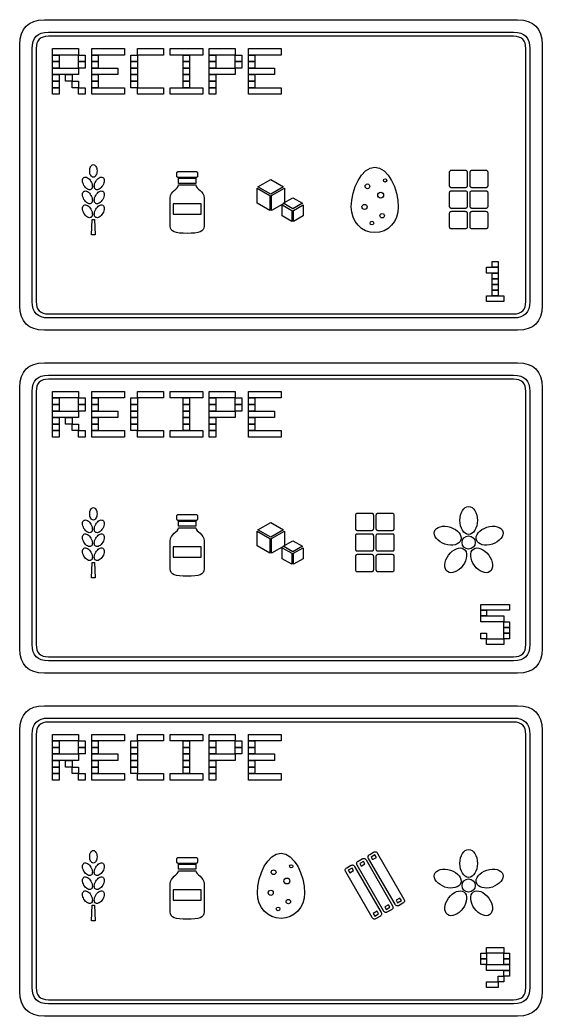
# Model space of a CAD drawing. Extents: x 4 to 272, y 4 to 252.
# Drawn here: x 4 to 68, y 130 to 252 of the extents above; entities that cross this region are included whole.
import ezdxf

# ---------------------------------------------------------------- set-up
doc = ezdxf.new("R2010")
doc.units = 0
doc.layers.add('CUT', color=1, linetype='CONTINUOUS')
doc.layers.add('RASTER', color=7, linetype='CONTINUOUS')

msp = doc.modelspace()

# ---------------------------------------------------------------- linework, layer by layer
at = {"layer": 'CUT'}
for points in [[(4, 249), (4.047, 249.703), (4.188, 250.313), (4.422, 250.828), (4.75, 251.25), (5.172, 251.578), (5.688, 251.813), (6.297, 251.953), (7, 252), (65, 252), (65.703, 251.953), (66.313, 251.813), (66.828, 251.578), (67.25, 251.25), (67.578, 250.828), (67.813, 250.313), (67.953, 249.703), (68, 249), (68, 217), (67.953, 216.297), (67.813, 215.688), (67.578, 215.172), (67.25, 214.75), (66.828, 214.422), (66.313, 214.188), (65.703, 214.047), (65, 214), (7, 214), (6.297, 214.047), (5.688, 214.188), (5.172, 214.422), (4.75, 214.75), (4.422, 215.172), (4.188, 215.688), (4.047, 216.297), (4, 217)], [(4, 207), (4.047, 207.703), (4.188, 208.313), (4.422, 208.828), (4.75, 209.25), (5.172, 209.578), (5.688, 209.813), (6.297, 209.953), (7, 210), (65, 210), (65.703, 209.953), (66.313, 209.813), (66.828, 209.578), (67.25, 209.25), (67.578, 208.828), (67.813, 208.313), (67.953, 207.703), (68, 207), (68, 175), (67.953, 174.297), (67.813, 173.688), (67.578, 173.172), (67.25, 172.75), (66.828, 172.422), (66.313, 172.188), (65.703, 172.047), (65, 172), (7, 172), (6.297, 172.047), (5.688, 172.188), (5.172, 172.422), (4.75, 172.75), (4.422, 173.172), (4.188, 173.688), (4.047, 174.297), (4, 175)], [(4, 165), (4.047, 165.703), (4.188, 166.313), (4.422, 166.828), (4.75, 167.25), (5.172, 167.578), (5.688, 167.813), (6.297, 167.953), (7, 168), (65, 168), (65.703, 167.953), (66.313, 167.813), (66.828, 167.578), (67.25, 167.25), (67.578, 166.828), (67.813, 166.313), (67.953, 165.703), (68, 165), (68, 133), (67.953, 132.297), (67.813, 131.688), (67.578, 131.172), (67.25, 130.75), (66.828, 130.422), (66.313, 130.188), (65.703, 130.047), (65, 130), (7, 130), (6.297, 130.047), (5.688, 130.188), (5.172, 130.422), (4.75, 130.75), (4.422, 131.172), (4.188, 131.688), (4.047, 132.297), (4, 133)]]:
    msp.add_lwpolyline(points, close=True, dxfattribs=at)
at = {"layer": 'RASTER'}
for points in [[(5.5, 248.5), (5.531, 248.969), (5.625, 249.375), (5.781, 249.719), (6, 250), (6.281, 250.219), (6.625, 250.375), (7.031, 250.469), (7.5, 250.5), (64.5, 250.5), (64.969, 250.469), (65.375, 250.375), (65.719, 250.219), (66, 250), (66.219, 249.719), (66.375, 249.375), (66.469, 248.969), (66.5, 248.5), (66.5, 217.5), (66.469, 217.031), (66.375, 216.625), (66.219, 216.281), (66, 216), (65.719, 215.781), (65.375, 215.625), (64.969, 215.531), (64.5, 215.5), (7.5, 215.5), (7.031, 215.531), (6.625, 215.625), (6.281, 215.781), (6, 216), (5.781, 216.281), (5.625, 216.625), (5.531, 217.031), (5.5, 217.5)], [(6, 248.5), (6, 217.5), (6.023, 217.148), (6.094, 216.844), (6.211, 216.586), (6.375, 216.375), (6.586, 216.211), (6.844, 216.094), (7.148, 216.023), (7.5, 216), (64.5, 216), (64.852, 216.023), (65.156, 216.094), (65.414, 216.211), (65.625, 216.375), (65.789, 216.586), (65.906, 216.844), (65.977, 217.148), (66, 217.5), (66, 248.5), (65.977, 248.852), (65.906, 249.156), (65.789, 249.414), (65.625, 249.625), (65.414, 249.789), (65.156, 249.906), (64.852, 249.977), (64.5, 250), (7.5, 250), (7.148, 249.977), (6.844, 249.906), (6.586, 249.789), (6.375, 249.625), (6.211, 249.414), (6.094, 249.156), (6.023, 248.852), (6, 248.5)], [(8, 248.5), (11.2, 248.5), (11.2, 247.7), (8, 247.7)], [(8, 247.7), (8.8, 247.7), (8.8, 246.9), (8, 246.9)], [(11.2, 247.7), (12, 247.7), (12, 246.9), (11.2, 246.9)], [(12.8, 248.5), (16.8, 248.5), (16.8, 247.7), (12.8, 247.7)], [(12.8, 247.7), (13.6, 247.7), (13.6, 246.9), (12.8, 246.9)], [(17.6, 247.7), (18.4, 247.7), (18.4, 246.9), (17.6, 246.9)], [(18.4, 248.5), (21.6, 248.5), (21.6, 247.7), (18.4, 247.7)], [(22.4, 248.5), (26.4, 248.5), (26.4, 247.7), (22.4, 247.7)], [(24, 247.7), (24.8, 247.7), (24.8, 246.9), (24, 246.9)], [(27.2, 248.5), (30.4, 248.5), (30.4, 247.7), (27.2, 247.7)], [(27.2, 247.7), (28, 247.7), (28, 246.9), (27.2, 246.9)], [(30.4, 247.7), (31.2, 247.7), (31.2, 246.9), (30.4, 246.9)], [(32, 248.5), (36, 248.5), (36, 247.7), (32, 247.7)], [(32, 247.7), (32.8, 247.7), (32.8, 246.9), (32, 246.9)], [(8, 246.9), (8.8, 246.9), (8.8, 246.1), (8, 246.1)], [(11.2, 246.9), (12, 246.9), (12, 246.1), (11.2, 246.1)], [(12.8, 246.9), (13.6, 246.9), (13.6, 246.1), (12.8, 246.1)], [(17.6, 246.9), (18.4, 246.9), (18.4, 246.1), (17.6, 246.1)], [(24, 246.9), (24.8, 246.9), (24.8, 246.1), (24, 246.1)], [(27.2, 246.9), (28, 246.9), (28, 246.1), (27.2, 246.1)], [(30.4, 246.9), (31.2, 246.9), (31.2, 246.1), (30.4, 246.1)], [(32, 246.9), (32.8, 246.9), (32.8, 246.1), (32, 246.1)], [(8, 246.1), (11.2, 246.1), (11.2, 245.3), (8, 245.3)], [(8, 245.3), (8.8, 245.3), (8.8, 244.5), (8, 244.5)], [(9.6, 245.3), (10.4, 245.3), (10.4, 244.5), (9.6, 244.5)], [(12.8, 246.1), (16, 246.1), (16, 245.3), (12.8, 245.3)], [(12.8, 245.3), (13.6, 245.3), (13.6, 244.5), (12.8, 244.5)], [(17.6, 246.1), (18.4, 246.1), (18.4, 245.3), (17.6, 245.3)], [(17.6, 245.3), (18.4, 245.3), (18.4, 244.5), (17.6, 244.5)], [(24, 246.1), (24.8, 246.1), (24.8, 245.3), (24, 245.3)], [(24, 245.3), (24.8, 245.3), (24.8, 244.5), (24, 244.5)], [(27.2, 246.1), (30.4, 246.1), (30.4, 245.3), (27.2, 245.3)], [(27.2, 245.3), (28, 245.3), (28, 244.5), (27.2, 244.5)], [(32, 246.1), (35.2, 246.1), (35.2, 245.3), (32, 245.3)], [(32, 245.3), (32.8, 245.3), (32.8, 244.5), (32, 244.5)], [(8, 244.5), (8.8, 244.5), (8.8, 243.7), (8, 243.7)], [(10.4, 244.5), (11.2, 244.5), (11.2, 243.7), (10.4, 243.7)], [(12.8, 244.5), (13.6, 244.5), (13.6, 243.7), (12.8, 243.7)], [(17.6, 244.5), (18.4, 244.5), (18.4, 243.7), (17.6, 243.7)], [(24, 244.5), (24.8, 244.5), (24.8, 243.7), (24, 243.7)], [(27.2, 244.5), (28, 244.5), (28, 243.7), (27.2, 243.7)], [(32, 244.5), (32.8, 244.5), (32.8, 243.7), (32, 243.7)], [(8, 243.7), (8.8, 243.7), (8.8, 242.9), (8, 242.9)], [(11.2, 243.7), (12, 243.7), (12, 242.9), (11.2, 242.9)], [(12.8, 243.7), (16.8, 243.7), (16.8, 242.9), (12.8, 242.9)], [(18.4, 243.7), (21.6, 243.7), (21.6, 242.9), (18.4, 242.9)], [(22.4, 243.7), (26.4, 243.7), (26.4, 242.9), (22.4, 242.9)], [(27.2, 243.7), (28, 243.7), (28, 242.9), (27.2, 242.9)], [(32, 243.7), (36, 243.7), (36, 242.9), (32, 242.9)], [(13.45, 233.51), (13.441, 233.356), (13.415, 233.212), (13.373, 233.082), (13.318, 232.969), (13.252, 232.876), (13.175, 232.805), (13.091, 232.761), (13, 232.745), (12.909, 232.761), (12.825, 232.805), (12.748, 232.876), (12.682, 232.969), (12.627, 233.082), (12.585, 233.212), (12.559, 233.356), (12.55, 233.51), (12.559, 233.664), (12.585, 233.808), (12.627, 233.938), (12.682, 234.051), (12.748, 234.144), (12.825, 234.215), (12.909, 234.259), (13, 234.275), (13.091, 234.259), (13.175, 234.215), (13.252, 234.144), (13.318, 234.051), (13.373, 233.938), (13.415, 233.808), (13.441, 233.664), (13.45, 233.51)], [(23.24, 233.24), (23.243, 233.282), (23.251, 233.319), (23.265, 233.35), (23.285, 233.375), (23.31, 233.395), (23.341, 233.409), (23.378, 233.417), (23.42, 233.42), (25.58, 233.42), (25.622, 233.417), (25.659, 233.409), (25.69, 233.395), (25.715, 233.375), (25.735, 233.35), (25.749, 233.319), (25.757, 233.282), (25.76, 233.24), (25.76, 232.88), (25.757, 232.838), (25.749, 232.801), (25.735, 232.77), (25.715, 232.745), (25.69, 232.725), (25.659, 232.711), (25.622, 232.703), (25.58, 232.7), (23.42, 232.7), (23.378, 232.703), (23.341, 232.711), (23.31, 232.725), (23.285, 232.745), (23.265, 232.77), (23.251, 232.801), (23.243, 232.838), (23.24, 232.88)], [(47.5, 233.96), (48.089, 233.84), (48.633, 233.504), (49.123, 232.992), (49.548, 232.34), (49.896, 231.587), (50.158, 230.771), (50.323, 229.929), (50.38, 229.1), (50.323, 228.448), (50.158, 227.848), (49.896, 227.312), (49.548, 226.85), (49.123, 226.472), (48.633, 226.189), (48.089, 226.012), (47.5, 225.95), (46.911, 226.012), (46.367, 226.189), (45.877, 226.472), (45.453, 226.85), (45.104, 227.312), (44.842, 227.848), (44.677, 228.448), (44.62, 229.1), (44.677, 229.929), (44.842, 230.771), (45.104, 231.587), (45.453, 232.34), (45.877, 232.992), (46.367, 233.504), (46.911, 233.84), (47.5, 233.96)], [(56.66, 233.33), (56.664, 233.393), (56.677, 233.448), (56.698, 233.495), (56.728, 233.533), (56.765, 233.562), (56.812, 233.583), (56.867, 233.596), (56.93, 233.6), (58.55, 233.6), (58.613, 233.596), (58.668, 233.583), (58.715, 233.562), (58.753, 233.533), (58.782, 233.495), (58.803, 233.448), (58.816, 233.393), (58.82, 233.33), (58.82, 231.71), (58.816, 231.647), (58.803, 231.592), (58.782, 231.545), (58.753, 231.508), (58.715, 231.478), (58.668, 231.457), (58.613, 231.444), (58.55, 231.44), (56.93, 231.44), (56.867, 231.444), (56.812, 231.457), (56.765, 231.478), (56.727, 231.508), (56.698, 231.545), (56.677, 231.592), (56.664, 231.647), (56.66, 231.71)], [(59.18, 233.33), (59.184, 233.393), (59.197, 233.448), (59.218, 233.495), (59.247, 233.533), (59.285, 233.562), (59.332, 233.583), (59.387, 233.596), (59.45, 233.6), (61.07, 233.6), (61.133, 233.596), (61.188, 233.583), (61.235, 233.562), (61.273, 233.533), (61.302, 233.495), (61.323, 233.448), (61.336, 233.393), (61.34, 233.33), (61.34, 231.71), (61.336, 231.647), (61.323, 231.592), (61.302, 231.545), (61.273, 231.508), (61.235, 231.478), (61.188, 231.457), (61.133, 231.444), (61.07, 231.44), (59.45, 231.44), (59.387, 231.444), (59.332, 231.457), (59.285, 231.478), (59.247, 231.508), (59.218, 231.545), (59.197, 231.592), (59.184, 231.647), (59.18, 231.71)], [(12.709, 232.228), (12.786, 232.073), (12.841, 231.92), (12.874, 231.771), (12.885, 231.631), (12.874, 231.504), (12.841, 231.394), (12.785, 231.304), (12.708, 231.24), (12.612, 231.205), (12.507, 231.201), (12.395, 231.228), (12.279, 231.281), (12.164, 231.361), (12.051, 231.464), (11.946, 231.588), (11.851, 231.733), (11.774, 231.887), (11.719, 232.04), (11.686, 232.189), (11.675, 232.329), (11.686, 232.456), (11.719, 232.566), (11.775, 232.656), (11.853, 232.72), (11.948, 232.755), (12.053, 232.759), (12.165, 232.732), (12.281, 232.679), (12.396, 232.599), (12.509, 232.496), (12.614, 232.372), (12.709, 232.228)], [(14.149, 231.733), (14.054, 231.588), (13.949, 231.464), (13.836, 231.361), (13.721, 231.281), (13.605, 231.228), (13.493, 231.201), (13.388, 231.205), (13.293, 231.24), (13.215, 231.304), (13.159, 231.394), (13.126, 231.504), (13.115, 231.631), (13.126, 231.771), (13.159, 231.92), (13.214, 232.073), (13.291, 232.228), (13.386, 232.372), (13.491, 232.496), (13.604, 232.599), (13.719, 232.679), (13.835, 232.732), (13.947, 232.759), (14.052, 232.755), (14.148, 232.72), (14.225, 232.656), (14.281, 232.566), (14.314, 232.456), (14.325, 232.329), (14.314, 232.189), (14.281, 232.04), (14.226, 231.887), (14.149, 231.733)], [(23.42, 231.8), (25.58, 231.8), (25.623, 231.612), (25.735, 231.446), (25.893, 231.287), (26.075, 231.125), (26.257, 230.946), (26.415, 230.737), (26.527, 230.486), (26.57, 230.18), (26.57, 226.76), (26.54, 226.515), (26.449, 226.316), (26.295, 226.159), (26.075, 226.04), (25.788, 225.955), (25.431, 225.899), (25.002, 225.869), (24.5, 225.86), (23.998, 225.869), (23.569, 225.899), (23.212, 225.955), (22.925, 226.04), (22.705, 226.159), (22.551, 226.316), (22.46, 226.515), (22.43, 226.76), (22.43, 230.18), (22.473, 230.486), (22.585, 230.737), (22.743, 230.946), (22.925, 231.125), (23.107, 231.287), (23.265, 231.446), (23.377, 231.612), (23.42, 231.8)], [(23.42, 232.61), (25.58, 232.61), (25.58, 231.98), (23.42, 231.98)], [(34.74, 232.466), (36.306, 231.566), (34.74, 230.666), (33.174, 231.566)], [(12.709, 230.517), (12.786, 230.363), (12.841, 230.21), (12.874, 230.061), (12.885, 229.921), (12.874, 229.794), (12.841, 229.684), (12.785, 229.594), (12.708, 229.53), (12.612, 229.495), (12.507, 229.491), (12.395, 229.518), (12.279, 229.571), (12.164, 229.651), (12.051, 229.754), (11.946, 229.878), (11.851, 230.023), (11.774, 230.177), (11.719, 230.33), (11.686, 230.479), (11.675, 230.619), (11.686, 230.746), (11.719, 230.856), (11.775, 230.946), (11.853, 231.01), (11.948, 231.045), (12.053, 231.049), (12.165, 231.022), (12.281, 230.969), (12.396, 230.889), (12.509, 230.786), (12.614, 230.662), (12.709, 230.517)], [(14.149, 230.023), (14.054, 229.878), (13.949, 229.754), (13.836, 229.651), (13.721, 229.571), (13.605, 229.518), (13.493, 229.491), (13.388, 229.495), (13.293, 229.53), (13.215, 229.594), (13.159, 229.684), (13.126, 229.794), (13.115, 229.921), (13.126, 230.061), (13.159, 230.21), (13.214, 230.363), (13.291, 230.517), (13.386, 230.662), (13.491, 230.786), (13.604, 230.889), (13.719, 230.969), (13.835, 231.022), (13.947, 231.049), (14.052, 231.045), (14.148, 231.01), (14.225, 230.946), (14.281, 230.856), (14.314, 230.746), (14.325, 230.619), (14.314, 230.479), (14.281, 230.33), (14.226, 230.177), (14.149, 230.023)], [(33.064, 231.377), (34.63, 230.477), (34.63, 228.677), (33.064, 229.577)], [(34.85, 230.477), (36.416, 231.377), (36.416, 229.577), (34.85, 228.677)], [(56.66, 230.81), (56.664, 230.873), (56.677, 230.928), (56.698, 230.975), (56.728, 231.013), (56.765, 231.042), (56.812, 231.063), (56.867, 231.076), (56.93, 231.08), (58.55, 231.08), (58.613, 231.076), (58.668, 231.063), (58.715, 231.042), (58.753, 231.013), (58.782, 230.975), (58.803, 230.928), (58.816, 230.873), (58.82, 230.81), (58.82, 229.19), (58.816, 229.127), (58.803, 229.072), (58.782, 229.025), (58.753, 228.988), (58.715, 228.958), (58.668, 228.937), (58.613, 228.924), (58.55, 228.92), (56.93, 228.92), (56.867, 228.924), (56.812, 228.937), (56.765, 228.958), (56.727, 228.988), (56.698, 229.025), (56.677, 229.072), (56.664, 229.127), (56.66, 229.19)], [(59.18, 230.81), (59.184, 230.873), (59.197, 230.928), (59.218, 230.975), (59.247, 231.013), (59.285, 231.042), (59.332, 231.063), (59.387, 231.076), (59.45, 231.08), (61.07, 231.08), (61.133, 231.076), (61.188, 231.063), (61.235, 231.042), (61.273, 231.013), (61.302, 230.975), (61.323, 230.928), (61.336, 230.873), (61.34, 230.81), (61.34, 229.19), (61.336, 229.127), (61.323, 229.072), (61.302, 229.025), (61.273, 228.988), (61.235, 228.958), (61.188, 228.937), (61.133, 228.924), (61.07, 228.92), (59.45, 228.92), (59.387, 228.924), (59.332, 228.937), (59.285, 228.958), (59.247, 228.988), (59.218, 229.025), (59.197, 229.072), (59.184, 229.127), (59.18, 229.19)], [(22.79, 229.46), (22.79, 228.2), (26.21, 228.2), (26.21, 229.46), (22.79, 229.46)], [(37.44, 230.216), (38.615, 229.541), (37.44, 228.866), (36.266, 229.541)], [(12.709, 228.808), (12.786, 228.653), (12.841, 228.5), (12.874, 228.351), (12.885, 228.211), (12.874, 228.084), (12.841, 227.974), (12.785, 227.884), (12.708, 227.82), (12.612, 227.785), (12.507, 227.781), (12.395, 227.808), (12.279, 227.861), (12.164, 227.941), (12.051, 228.044), (11.946, 228.168), (11.851, 228.313), (11.774, 228.467), (11.719, 228.62), (11.686, 228.769), (11.675, 228.909), (11.686, 229.036), (11.719, 229.146), (11.775, 229.236), (11.853, 229.3), (11.948, 229.335), (12.053, 229.339), (12.165, 229.312), (12.281, 229.259), (12.396, 229.179), (12.509, 229.076), (12.614, 228.952), (12.709, 228.808)], [(14.149, 228.313), (14.054, 228.168), (13.949, 228.044), (13.836, 227.941), (13.721, 227.861), (13.605, 227.808), (13.493, 227.781), (13.388, 227.785), (13.293, 227.82), (13.215, 227.884), (13.159, 227.974), (13.126, 228.084), (13.115, 228.211), (13.126, 228.351), (13.159, 228.5), (13.214, 228.653), (13.291, 228.808), (13.386, 228.952), (13.491, 229.076), (13.604, 229.179), (13.719, 229.259), (13.835, 229.312), (13.947, 229.339), (14.052, 229.335), (14.148, 229.3), (14.225, 229.236), (14.281, 229.146), (14.314, 229.036), (14.325, 228.909), (14.314, 228.769), (14.281, 228.62), (14.226, 228.467), (14.149, 228.313)], [(36.156, 229.352), (37.33, 228.677), (37.33, 227.327), (36.156, 228.002)], [(37.55, 228.677), (38.724, 229.352), (38.724, 228.002), (37.55, 227.327)], [(56.66, 228.29), (56.664, 228.353), (56.677, 228.408), (56.698, 228.455), (56.728, 228.493), (56.765, 228.522), (56.812, 228.543), (56.867, 228.556), (56.93, 228.56), (58.55, 228.56), (58.613, 228.556), (58.668, 228.543), (58.715, 228.522), (58.753, 228.493), (58.782, 228.455), (58.803, 228.408), (58.816, 228.353), (58.82, 228.29), (58.82, 226.67), (58.816, 226.607), (58.803, 226.552), (58.782, 226.505), (58.753, 226.468), (58.715, 226.438), (58.668, 226.417), (58.613, 226.404), (58.55, 226.4), (56.93, 226.4), (56.867, 226.404), (56.812, 226.417), (56.765, 226.438), (56.727, 226.468), (56.698, 226.505), (56.677, 226.552), (56.664, 226.607), (56.66, 226.67)], [(59.18, 228.29), (59.184, 228.353), (59.197, 228.408), (59.218, 228.455), (59.247, 228.493), (59.285, 228.522), (59.332, 228.543), (59.387, 228.556), (59.45, 228.56), (61.07, 228.56), (61.133, 228.556), (61.188, 228.543), (61.235, 228.522), (61.273, 228.493), (61.302, 228.455), (61.323, 228.408), (61.336, 228.353), (61.34, 228.29), (61.34, 226.67), (61.336, 226.607), (61.323, 226.552), (61.302, 226.505), (61.273, 226.468), (61.235, 226.438), (61.188, 226.417), (61.133, 226.404), (61.07, 226.4), (59.45, 226.4), (59.387, 226.404), (59.332, 226.417), (59.285, 226.438), (59.247, 226.468), (59.218, 226.505), (59.197, 226.552), (59.184, 226.607), (59.18, 226.67)], [(12.865, 227.57), (13.135, 227.57), (13.225, 225.68), (12.775, 225.68)], [(61.9, 222.4), (62.6, 222.4), (62.6, 221.7), (61.9, 221.7)], [(61.2, 221.7), (62.6, 221.7), (62.6, 221), (61.2, 221)], [(61.9, 221), (62.6, 221), (62.6, 220.3), (61.9, 220.3)], [(61.9, 220.3), (62.6, 220.3), (62.6, 219.6), (61.9, 219.6)], [(61.9, 219.6), (62.6, 219.6), (62.6, 218.9), (61.9, 218.9)], [(61.9, 218.9), (62.6, 218.9), (62.6, 218.2), (61.9, 218.2)], [(61.2, 218.2), (63.3, 218.2), (63.3, 217.5), (61.2, 217.5)], [(5.5, 206.5), (5.531, 206.969), (5.625, 207.375), (5.781, 207.719), (6, 208), (6.281, 208.219), (6.625, 208.375), (7.031, 208.469), (7.5, 208.5), (64.5, 208.5), (64.969, 208.469), (65.375, 208.375), (65.719, 208.219), (66, 208), (66.219, 207.719), (66.375, 207.375), (66.469, 206.969), (66.5, 206.5), (66.5, 175.5), (66.469, 175.031), (66.375, 174.625), (66.219, 174.281), (66, 174), (65.719, 173.781), (65.375, 173.625), (64.969, 173.531), (64.5, 173.5), (7.5, 173.5), (7.031, 173.531), (6.625, 173.625), (6.281, 173.781), (6, 174), (5.781, 174.281), (5.625, 174.625), (5.531, 175.031), (5.5, 175.5)], [(6, 206.5), (6, 175.5), (6.023, 175.148), (6.094, 174.844), (6.211, 174.586), (6.375, 174.375), (6.586, 174.211), (6.844, 174.094), (7.148, 174.023), (7.5, 174), (64.5, 174), (64.852, 174.023), (65.156, 174.094), (65.414, 174.211), (65.625, 174.375), (65.789, 174.586), (65.906, 174.844), (65.977, 175.148), (66, 175.5), (66, 206.5), (65.977, 206.852), (65.906, 207.156), (65.789, 207.414), (65.625, 207.625), (65.414, 207.789), (65.156, 207.906), (64.852, 207.977), (64.5, 208), (7.5, 208), (7.148, 207.977), (6.844, 207.906), (6.586, 207.789), (6.375, 207.625), (6.211, 207.414), (6.094, 207.156), (6.023, 206.852), (6, 206.5)], [(8, 206.5), (11.2, 206.5), (11.2, 205.7), (8, 205.7)], [(12.8, 206.5), (16.8, 206.5), (16.8, 205.7), (12.8, 205.7)], [(18.4, 206.5), (21.6, 206.5), (21.6, 205.7), (18.4, 205.7)], [(22.4, 206.5), (26.4, 206.5), (26.4, 205.7), (22.4, 205.7)], [(27.2, 206.5), (30.4, 206.5), (30.4, 205.7), (27.2, 205.7)], [(32, 206.5), (36, 206.5), (36, 205.7), (32, 205.7)], [(8, 205.7), (8.8, 205.7), (8.8, 204.9), (8, 204.9)], [(11.2, 205.7), (12, 205.7), (12, 204.9), (11.2, 204.9)], [(12.8, 205.7), (13.6, 205.7), (13.6, 204.9), (12.8, 204.9)], [(17.6, 205.7), (18.4, 205.7), (18.4, 204.9), (17.6, 204.9)], [(24, 205.7), (24.8, 205.7), (24.8, 204.9), (24, 204.9)], [(27.2, 205.7), (28, 205.7), (28, 204.9), (27.2, 204.9)], [(30.4, 205.7), (31.2, 205.7), (31.2, 204.9), (30.4, 204.9)], [(32, 205.7), (32.8, 205.7), (32.8, 204.9), (32, 204.9)], [(8, 204.9), (8.8, 204.9), (8.8, 204.1), (8, 204.1)], [(8, 204.1), (11.2, 204.1), (11.2, 203.3), (8, 203.3)], [(11.2, 204.9), (12, 204.9), (12, 204.1), (11.2, 204.1)], [(12.8, 204.9), (13.6, 204.9), (13.6, 204.1), (12.8, 204.1)], [(12.8, 204.1), (16, 204.1), (16, 203.3), (12.8, 203.3)], [(17.6, 204.9), (18.4, 204.9), (18.4, 204.1), (17.6, 204.1)], [(17.6, 204.1), (18.4, 204.1), (18.4, 203.3), (17.6, 203.3)], [(24, 204.9), (24.8, 204.9), (24.8, 204.1), (24, 204.1)], [(24, 204.1), (24.8, 204.1), (24.8, 203.3), (24, 203.3)], [(27.2, 204.9), (28, 204.9), (28, 204.1), (27.2, 204.1)], [(27.2, 204.1), (30.4, 204.1), (30.4, 203.3), (27.2, 203.3)], [(30.4, 204.9), (31.2, 204.9), (31.2, 204.1), (30.4, 204.1)], [(32, 204.9), (32.8, 204.9), (32.8, 204.1), (32, 204.1)], [(32, 204.1), (35.2, 204.1), (35.2, 203.3), (32, 203.3)], [(8, 203.3), (8.8, 203.3), (8.8, 202.5), (8, 202.5)], [(9.6, 203.3), (10.4, 203.3), (10.4, 202.5), (9.6, 202.5)], [(12.8, 203.3), (13.6, 203.3), (13.6, 202.5), (12.8, 202.5)], [(17.6, 203.3), (18.4, 203.3), (18.4, 202.5), (17.6, 202.5)], [(24, 203.3), (24.8, 203.3), (24.8, 202.5), (24, 202.5)], [(27.2, 203.3), (28, 203.3), (28, 202.5), (27.2, 202.5)], [(32, 203.3), (32.8, 203.3), (32.8, 202.5), (32, 202.5)], [(8, 202.5), (8.8, 202.5), (8.8, 201.7), (8, 201.7)], [(8, 201.7), (8.8, 201.7), (8.8, 200.9), (8, 200.9)], [(10.4, 202.5), (11.2, 202.5), (11.2, 201.7), (10.4, 201.7)], [(11.2, 201.7), (12, 201.7), (12, 200.9), (11.2, 200.9)], [(12.8, 202.5), (13.6, 202.5), (13.6, 201.7), (12.8, 201.7)], [(12.8, 201.7), (16.8, 201.7), (16.8, 200.9), (12.8, 200.9)], [(17.6, 202.5), (18.4, 202.5), (18.4, 201.7), (17.6, 201.7)], [(18.4, 201.7), (21.6, 201.7), (21.6, 200.9), (18.4, 200.9)], [(22.4, 201.7), (26.4, 201.7), (26.4, 200.9), (22.4, 200.9)], [(24, 202.5), (24.8, 202.5), (24.8, 201.7), (24, 201.7)], [(27.2, 202.5), (28, 202.5), (28, 201.7), (27.2, 201.7)], [(27.2, 201.7), (28, 201.7), (28, 200.9), (27.2, 200.9)], [(32, 202.5), (32.8, 202.5), (32.8, 201.7), (32, 201.7)], [(32, 201.7), (36, 201.7), (36, 200.9), (32, 200.9)], [(13.45, 191.51), (13.441, 191.356), (13.415, 191.212), (13.373, 191.082), (13.318, 190.969), (13.252, 190.876), (13.175, 190.805), (13.091, 190.761), (13, 190.745), (12.909, 190.761), (12.825, 190.805), (12.748, 190.876), (12.682, 190.969), (12.627, 191.082), (12.585, 191.212), (12.559, 191.356), (12.55, 191.51), (12.559, 191.664), (12.585, 191.808), (12.627, 191.938), (12.682, 192.051), (12.748, 192.144), (12.825, 192.215), (12.909, 192.259), (13, 192.275), (13.091, 192.259), (13.175, 192.215), (13.252, 192.144), (13.318, 192.051), (13.373, 191.938), (13.415, 191.808), (13.441, 191.664), (13.45, 191.51)], [(45.16, 191.33), (45.164, 191.393), (45.177, 191.448), (45.198, 191.495), (45.228, 191.533), (45.265, 191.562), (45.312, 191.583), (45.367, 191.596), (45.43, 191.6), (47.05, 191.6), (47.113, 191.596), (47.168, 191.583), (47.215, 191.562), (47.253, 191.533), (47.282, 191.495), (47.303, 191.448), (47.316, 191.393), (47.32, 191.33), (47.32, 189.71), (47.316, 189.647), (47.303, 189.592), (47.282, 189.545), (47.253, 189.508), (47.215, 189.478), (47.168, 189.457), (47.113, 189.444), (47.05, 189.44), (45.43, 189.44), (45.367, 189.444), (45.312, 189.457), (45.265, 189.478), (45.227, 189.508), (45.198, 189.545), (45.177, 189.592), (45.164, 189.647), (45.16, 189.71)], [(47.68, 191.33), (47.684, 191.393), (47.697, 191.448), (47.718, 191.495), (47.747, 191.533), (47.785, 191.562), (47.832, 191.583), (47.887, 191.596), (47.95, 191.6), (49.57, 191.6), (49.633, 191.596), (49.688, 191.583), (49.735, 191.562), (49.773, 191.533), (49.802, 191.495), (49.823, 191.448), (49.836, 191.393), (49.84, 191.33), (49.84, 189.71), (49.836, 189.647), (49.823, 189.592), (49.802, 189.545), (49.773, 189.508), (49.735, 189.478), (49.688, 189.457), (49.633, 189.444), (49.57, 189.44), (47.95, 189.44), (47.887, 189.444), (47.832, 189.457), (47.785, 189.478), (47.747, 189.508), (47.718, 189.545), (47.697, 189.592), (47.684, 189.647), (47.68, 189.71)], [(60.08, 190.7), (60.058, 190.355), (59.995, 190.034), (59.896, 189.744), (59.764, 189.491), (59.604, 189.282), (59.42, 189.124), (59.218, 189.025), (59, 188.99), (58.782, 189.025), (58.58, 189.124), (58.396, 189.282), (58.236, 189.491), (58.104, 189.744), (58.005, 190.034), (57.942, 190.355), (57.92, 190.7), (57.942, 191.045), (58.005, 191.366), (58.104, 191.656), (58.236, 191.909), (58.396, 192.118), (58.58, 192.276), (58.782, 192.375), (59, 192.41), (59.218, 192.375), (59.42, 192.276), (59.604, 192.118), (59.764, 191.909), (59.896, 191.656), (59.995, 191.366), (60.058, 191.045), (60.08, 190.7)], [(12.709, 190.228), (12.786, 190.073), (12.841, 189.92), (12.874, 189.771), (12.885, 189.631), (12.874, 189.504), (12.841, 189.394), (12.785, 189.304), (12.708, 189.24), (12.612, 189.205), (12.507, 189.201), (12.395, 189.228), (12.279, 189.281), (12.164, 189.361), (12.051, 189.464), (11.946, 189.588), (11.851, 189.733), (11.774, 189.887), (11.719, 190.04), (11.686, 190.189), (11.675, 190.329), (11.686, 190.456), (11.719, 190.566), (11.775, 190.656), (11.853, 190.72), (11.948, 190.755), (12.053, 190.759), (12.165, 190.732), (12.281, 190.679), (12.396, 190.599), (12.509, 190.496), (12.614, 190.372), (12.709, 190.228)], [(14.149, 189.733), (14.054, 189.588), (13.949, 189.464), (13.836, 189.361), (13.721, 189.281), (13.605, 189.228), (13.493, 189.201), (13.388, 189.205), (13.293, 189.24), (13.215, 189.304), (13.159, 189.394), (13.126, 189.504), (13.115, 189.631), (13.126, 189.771), (13.159, 189.92), (13.214, 190.073), (13.291, 190.228), (13.386, 190.372), (13.491, 190.496), (13.604, 190.599), (13.719, 190.679), (13.835, 190.732), (13.947, 190.759), (14.052, 190.755), (14.148, 190.72), (14.225, 190.656), (14.281, 190.566), (14.314, 190.456), (14.325, 190.329), (14.314, 190.189), (14.281, 190.04), (14.226, 189.887), (14.149, 189.733)], [(23.24, 191.24), (23.243, 191.282), (23.251, 191.319), (23.265, 191.35), (23.285, 191.375), (23.31, 191.395), (23.341, 191.409), (23.378, 191.417), (23.42, 191.42), (25.58, 191.42), (25.622, 191.417), (25.659, 191.409), (25.69, 191.395), (25.715, 191.375), (25.735, 191.35), (25.749, 191.319), (25.757, 191.282), (25.76, 191.24), (25.76, 190.88), (25.757, 190.838), (25.749, 190.801), (25.735, 190.77), (25.715, 190.745), (25.69, 190.725), (25.659, 190.711), (25.622, 190.703), (25.58, 190.7), (23.42, 190.7), (23.378, 190.703), (23.341, 190.711), (23.31, 190.725), (23.285, 190.745), (23.265, 190.77), (23.251, 190.801), (23.243, 190.838), (23.24, 190.88)], [(23.42, 190.61), (25.58, 190.61), (25.58, 189.98), (23.42, 189.98)], [(34.74, 190.466), (36.306, 189.566), (34.74, 188.666), (33.174, 189.566)], [(23.42, 189.8), (25.58, 189.8), (25.623, 189.612), (25.735, 189.446), (25.893, 189.287), (26.075, 189.125), (26.257, 188.946), (26.415, 188.737), (26.527, 188.486), (26.57, 188.18), (26.57, 184.76), (26.54, 184.515), (26.449, 184.316), (26.295, 184.159), (26.075, 184.04), (25.788, 183.955), (25.431, 183.899), (25.002, 183.869), (24.5, 183.86), (23.998, 183.869), (23.569, 183.899), (23.212, 183.955), (22.925, 184.04), (22.705, 184.159), (22.551, 184.316), (22.46, 184.515), (22.43, 184.76), (22.43, 188.18), (22.473, 188.486), (22.585, 188.737), (22.743, 188.946), (22.925, 189.125), (23.107, 189.287), (23.265, 189.446), (23.377, 189.612), (23.42, 189.8)], [(33.064, 189.377), (34.63, 188.477), (34.63, 186.677), (33.064, 187.577)], [(34.85, 188.477), (36.416, 189.377), (36.416, 187.577), (34.85, 186.677)], [(56.766, 189.861), (57.087, 189.734), (57.373, 189.575), (57.618, 189.391), (57.818, 189.187), (57.967, 188.97), (58.061, 188.747), (58.093, 188.524), (58.058, 188.306), (57.958, 188.11), (57.801, 187.948), (57.594, 187.822), (57.346, 187.734), (57.065, 187.687), (56.758, 187.682), (56.433, 187.722), (56.098, 187.807), (55.777, 187.935), (55.492, 188.094), (55.246, 188.278), (55.046, 188.482), (54.897, 188.698), (54.804, 188.921), (54.772, 189.145), (54.806, 189.363), (54.906, 189.559), (55.064, 189.721), (55.27, 189.847), (55.518, 189.934), (55.8, 189.982), (56.107, 189.986), (56.431, 189.947), (56.766, 189.861)], [(61.902, 187.807), (61.567, 187.722), (61.242, 187.682), (60.935, 187.687), (60.654, 187.734), (60.406, 187.822), (60.199, 187.948), (60.042, 188.11), (59.942, 188.306), (59.907, 188.524), (59.939, 188.747), (60.033, 188.97), (60.182, 189.187), (60.382, 189.391), (60.627, 189.575), (60.913, 189.734), (61.234, 189.861), (61.569, 189.947), (61.893, 189.986), (62.2, 189.982), (62.482, 189.934), (62.73, 189.847), (62.936, 189.721), (63.094, 189.559), (63.194, 189.363), (63.228, 189.145), (63.196, 188.921), (63.103, 188.698), (62.954, 188.482), (62.754, 188.278), (62.508, 188.094), (62.223, 187.935), (61.902, 187.807)], [(12.709, 188.517), (12.786, 188.363), (12.841, 188.21), (12.874, 188.061), (12.885, 187.921), (12.874, 187.794), (12.841, 187.684), (12.785, 187.594), (12.708, 187.53), (12.612, 187.495), (12.507, 187.491), (12.395, 187.518), (12.279, 187.571), (12.164, 187.651), (12.051, 187.754), (11.946, 187.878), (11.851, 188.023), (11.774, 188.177), (11.719, 188.33), (11.686, 188.479), (11.675, 188.619), (11.686, 188.746), (11.719, 188.856), (11.775, 188.946), (11.853, 189.01), (11.948, 189.045), (12.053, 189.049), (12.165, 189.022), (12.281, 188.969), (12.396, 188.889), (12.509, 188.786), (12.614, 188.662), (12.709, 188.517)], [(14.149, 188.023), (14.054, 187.878), (13.949, 187.754), (13.836, 187.651), (13.721, 187.571), (13.605, 187.518), (13.493, 187.491), (13.388, 187.495), (13.293, 187.53), (13.215, 187.594), (13.159, 187.684), (13.126, 187.794), (13.115, 187.921), (13.126, 188.061), (13.159, 188.21), (13.214, 188.363), (13.291, 188.517), (13.386, 188.662), (13.491, 188.786), (13.604, 188.889), (13.719, 188.969), (13.835, 189.022), (13.947, 189.049), (14.052, 189.045), (14.148, 189.01), (14.225, 188.946), (14.281, 188.856), (14.314, 188.746), (14.325, 188.619), (14.314, 188.479), (14.281, 188.33), (14.226, 188.177), (14.149, 188.023)], [(37.44, 188.216), (38.615, 187.541), (37.44, 186.866), (36.266, 187.541)], [(45.16, 188.81), (45.164, 188.873), (45.177, 188.928), (45.198, 188.975), (45.228, 189.013), (45.265, 189.042), (45.312, 189.063), (45.367, 189.076), (45.43, 189.08), (47.05, 189.08), (47.113, 189.076), (47.168, 189.063), (47.215, 189.042), (47.253, 189.013), (47.282, 188.975), (47.303, 188.928), (47.316, 188.873), (47.32, 188.81), (47.32, 187.19), (47.316, 187.127), (47.303, 187.072), (47.282, 187.025), (47.253, 186.988), (47.215, 186.958), (47.168, 186.937), (47.113, 186.924), (47.05, 186.92), (45.43, 186.92), (45.367, 186.924), (45.312, 186.937), (45.265, 186.958), (45.227, 186.988), (45.198, 187.025), (45.177, 187.072), (45.164, 187.127), (45.16, 187.19)], [(47.68, 188.81), (47.684, 188.873), (47.697, 188.928), (47.718, 188.975), (47.747, 189.013), (47.785, 189.042), (47.832, 189.063), (47.887, 189.076), (47.95, 189.08), (49.57, 189.08), (49.633, 189.076), (49.688, 189.063), (49.735, 189.042), (49.773, 189.013), (49.802, 188.975), (49.823, 188.928), (49.836, 188.873), (49.84, 188.81), (49.84, 187.19), (49.836, 187.127), (49.823, 187.072), (49.802, 187.025), (49.773, 186.988), (49.735, 186.958), (49.688, 186.937), (49.633, 186.924), (49.57, 186.92), (47.95, 186.92), (47.887, 186.924), (47.832, 186.937), (47.785, 186.958), (47.747, 186.988), (47.718, 187.025), (47.697, 187.072), (47.684, 187.127), (47.68, 187.19)], [(12.709, 186.808), (12.786, 186.653), (12.841, 186.5), (12.874, 186.351), (12.885, 186.211), (12.874, 186.084), (12.841, 185.974), (12.785, 185.884), (12.708, 185.82), (12.612, 185.785), (12.507, 185.781), (12.395, 185.808), (12.279, 185.861), (12.164, 185.941), (12.051, 186.044), (11.946, 186.168), (11.851, 186.313), (11.774, 186.467), (11.719, 186.62), (11.686, 186.769), (11.675, 186.909), (11.686, 187.036), (11.719, 187.146), (11.775, 187.236), (11.853, 187.3), (11.948, 187.335), (12.053, 187.339), (12.165, 187.312), (12.281, 187.259), (12.396, 187.179), (12.509, 187.076), (12.614, 186.952), (12.709, 186.808)], [(14.149, 186.313), (14.054, 186.168), (13.949, 186.044), (13.836, 185.941), (13.721, 185.861), (13.605, 185.808), (13.493, 185.781), (13.388, 185.785), (13.293, 185.82), (13.215, 185.884), (13.159, 185.974), (13.126, 186.084), (13.115, 186.211), (13.126, 186.351), (13.159, 186.5), (13.214, 186.653), (13.291, 186.808), (13.386, 186.952), (13.491, 187.076), (13.604, 187.179), (13.719, 187.259), (13.835, 187.312), (13.947, 187.339), (14.052, 187.335), (14.148, 187.3), (14.225, 187.236), (14.281, 187.146), (14.314, 187.036), (14.325, 186.909), (14.314, 186.769), (14.281, 186.62), (14.226, 186.467), (14.149, 186.313)], [(22.79, 187.46), (22.79, 186.2), (26.21, 186.2), (26.21, 187.46), (22.79, 187.46)], [(36.156, 187.352), (37.33, 186.677), (37.33, 185.327), (36.156, 186.002)], [(37.55, 186.677), (38.724, 187.352), (38.724, 186.002), (37.55, 185.327)], [(56.539, 186.45), (56.76, 186.716), (56.999, 186.939), (57.25, 187.116), (57.506, 187.243), (57.758, 187.318), (57.999, 187.337), (58.222, 187.299), (58.418, 187.199), (58.574, 187.043), (58.679, 186.843), (58.735, 186.608), (58.742, 186.345), (58.699, 186.063), (58.609, 185.769), (58.472, 185.473), (58.287, 185.181), (58.066, 184.915), (57.827, 184.692), (57.576, 184.516), (57.32, 184.389), (57.068, 184.314), (56.827, 184.294), (56.604, 184.332), (56.408, 184.432), (56.252, 184.588), (56.147, 184.788), (56.091, 185.023), (56.084, 185.286), (56.126, 185.569), (56.217, 185.862), (56.354, 186.159), (56.539, 186.45)], [(59.713, 185.181), (59.528, 185.473), (59.391, 185.769), (59.301, 186.063), (59.258, 186.345), (59.265, 186.608), (59.321, 186.843), (59.426, 187.043), (59.582, 187.199), (59.778, 187.299), (60.001, 187.337), (60.242, 187.318), (60.494, 187.243), (60.75, 187.116), (61.001, 186.939), (61.24, 186.716), (61.461, 186.45), (61.646, 186.159), (61.783, 185.862), (61.874, 185.569), (61.916, 185.286), (61.909, 185.023), (61.853, 184.788), (61.748, 184.588), (61.592, 184.432), (61.396, 184.332), (61.173, 184.294), (60.932, 184.314), (60.68, 184.389), (60.424, 184.516), (60.173, 184.692), (59.934, 184.915), (59.713, 185.181)], [(12.865, 185.57), (13.135, 185.57), (13.225, 183.68), (12.775, 183.68)], [(45.16, 186.29), (45.164, 186.353), (45.177, 186.408), (45.198, 186.455), (45.228, 186.493), (45.265, 186.522), (45.312, 186.543), (45.367, 186.556), (45.43, 186.56), (47.05, 186.56), (47.113, 186.556), (47.168, 186.543), (47.215, 186.522), (47.253, 186.493), (47.282, 186.455), (47.303, 186.408), (47.316, 186.353), (47.32, 186.29), (47.32, 184.67), (47.316, 184.607), (47.303, 184.552), (47.282, 184.505), (47.253, 184.468), (47.215, 184.438), (47.168, 184.417), (47.113, 184.404), (47.05, 184.4), (45.43, 184.4), (45.367, 184.404), (45.312, 184.417), (45.265, 184.438), (45.227, 184.468), (45.198, 184.505), (45.177, 184.552), (45.164, 184.607), (45.16, 184.67)], [(47.68, 186.29), (47.684, 186.353), (47.697, 186.408), (47.718, 186.455), (47.747, 186.493), (47.785, 186.522), (47.832, 186.543), (47.887, 186.556), (47.95, 186.56), (49.57, 186.56), (49.633, 186.556), (49.688, 186.543), (49.735, 186.522), (49.773, 186.493), (49.802, 186.455), (49.823, 186.408), (49.836, 186.353), (49.84, 186.29), (49.84, 184.67), (49.836, 184.607), (49.823, 184.552), (49.802, 184.505), (49.773, 184.468), (49.735, 184.438), (49.688, 184.417), (49.633, 184.404), (49.57, 184.4), (47.95, 184.4), (47.887, 184.404), (47.832, 184.417), (47.785, 184.438), (47.747, 184.468), (47.718, 184.505), (47.697, 184.552), (47.684, 184.607), (47.68, 184.67)], [(60.5, 180.4), (64, 180.4), (64, 179.7), (60.5, 179.7)], [(60.5, 179.7), (61.2, 179.7), (61.2, 179), (60.5, 179)], [(60.5, 179), (63.3, 179), (63.3, 178.3), (60.5, 178.3)], [(63.3, 178.3), (64, 178.3), (64, 177.6), (63.3, 177.6)], [(60.5, 176.9), (61.2, 176.9), (61.2, 176.2), (60.5, 176.2)], [(63.3, 177.6), (64, 177.6), (64, 176.9), (63.3, 176.9)], [(63.3, 176.9), (64, 176.9), (64, 176.2), (63.3, 176.2)], [(61.2, 176.2), (63.3, 176.2), (63.3, 175.5), (61.2, 175.5)], [(5.5, 164.5), (5.531, 164.969), (5.625, 165.375), (5.781, 165.719), (6, 166), (6.281, 166.219), (6.625, 166.375), (7.031, 166.469), (7.5, 166.5), (64.5, 166.5), (64.969, 166.469), (65.375, 166.375), (65.719, 166.219), (66, 166), (66.219, 165.719), (66.375, 165.375), (66.469, 164.969), (66.5, 164.5), (66.5, 133.5), (66.469, 133.031), (66.375, 132.625), (66.219, 132.281), (66, 132), (65.719, 131.781), (65.375, 131.625), (64.969, 131.531), (64.5, 131.5), (7.5, 131.5), (7.031, 131.531), (6.625, 131.625), (6.281, 131.781), (6, 132), (5.781, 132.281), (5.625, 132.625), (5.531, 133.031), (5.5, 133.5)], [(6, 164.5), (6, 133.5), (6.023, 133.148), (6.094, 132.844), (6.211, 132.586), (6.375, 132.375), (6.586, 132.211), (6.844, 132.094), (7.148, 132.023), (7.5, 132), (64.5, 132), (64.852, 132.023), (65.156, 132.094), (65.414, 132.211), (65.625, 132.375), (65.789, 132.586), (65.906, 132.844), (65.977, 133.148), (66, 133.5), (66, 164.5), (65.977, 164.852), (65.906, 165.156), (65.789, 165.414), (65.625, 165.625), (65.414, 165.789), (65.156, 165.906), (64.852, 165.977), (64.5, 166), (7.5, 166), (7.148, 165.977), (6.844, 165.906), (6.586, 165.789), (6.375, 165.625), (6.211, 165.414), (6.094, 165.156), (6.023, 164.852), (6, 164.5)], [(8, 164.5), (11.2, 164.5), (11.2, 163.7), (8, 163.7)], [(8, 163.7), (8.8, 163.7), (8.8, 162.9), (8, 162.9)], [(11.2, 163.7), (12, 163.7), (12, 162.9), (11.2, 162.9)], [(12.8, 164.5), (16.8, 164.5), (16.8, 163.7), (12.8, 163.7)], [(12.8, 163.7), (13.6, 163.7), (13.6, 162.9), (12.8, 162.9)], [(17.6, 163.7), (18.4, 163.7), (18.4, 162.9), (17.6, 162.9)], [(18.4, 164.5), (21.6, 164.5), (21.6, 163.7), (18.4, 163.7)], [(22.4, 164.5), (26.4, 164.5), (26.4, 163.7), (22.4, 163.7)], [(24, 163.7), (24.8, 163.7), (24.8, 162.9), (24, 162.9)], [(27.2, 164.5), (30.4, 164.5), (30.4, 163.7), (27.2, 163.7)], [(27.2, 163.7), (28, 163.7), (28, 162.9), (27.2, 162.9)], [(30.4, 163.7), (31.2, 163.7), (31.2, 162.9), (30.4, 162.9)], [(32, 164.5), (36, 164.5), (36, 163.7), (32, 163.7)], [(32, 163.7), (32.8, 163.7), (32.8, 162.9), (32, 162.9)], [(8, 162.9), (8.8, 162.9), (8.8, 162.1), (8, 162.1)], [(11.2, 162.9), (12, 162.9), (12, 162.1), (11.2, 162.1)], [(12.8, 162.9), (13.6, 162.9), (13.6, 162.1), (12.8, 162.1)], [(17.6, 162.9), (18.4, 162.9), (18.4, 162.1), (17.6, 162.1)], [(24, 162.9), (24.8, 162.9), (24.8, 162.1), (24, 162.1)], [(27.2, 162.9), (28, 162.9), (28, 162.1), (27.2, 162.1)], [(30.4, 162.9), (31.2, 162.9), (31.2, 162.1), (30.4, 162.1)], [(32, 162.9), (32.8, 162.9), (32.8, 162.1), (32, 162.1)], [(8, 162.1), (11.2, 162.1), (11.2, 161.3), (8, 161.3)], [(8, 161.3), (8.8, 161.3), (8.8, 160.5), (8, 160.5)], [(9.6, 161.3), (10.4, 161.3), (10.4, 160.5), (9.6, 160.5)], [(12.8, 162.1), (16, 162.1), (16, 161.3), (12.8, 161.3)], [(12.8, 161.3), (13.6, 161.3), (13.6, 160.5), (12.8, 160.5)], [(17.6, 162.1), (18.4, 162.1), (18.4, 161.3), (17.6, 161.3)], [(17.6, 161.3), (18.4, 161.3), (18.4, 160.5), (17.6, 160.5)], [(24, 162.1), (24.8, 162.1), (24.8, 161.3), (24, 161.3)], [(24, 161.3), (24.8, 161.3), (24.8, 160.5), (24, 160.5)], [(27.2, 162.1), (30.4, 162.1), (30.4, 161.3), (27.2, 161.3)], [(27.2, 161.3), (28, 161.3), (28, 160.5), (27.2, 160.5)], [(32, 162.1), (35.2, 162.1), (35.2, 161.3), (32, 161.3)], [(32, 161.3), (32.8, 161.3), (32.8, 160.5), (32, 160.5)], [(8, 160.5), (8.8, 160.5), (8.8, 159.7), (8, 159.7)], [(10.4, 160.5), (11.2, 160.5), (11.2, 159.7), (10.4, 159.7)], [(12.8, 160.5), (13.6, 160.5), (13.6, 159.7), (12.8, 159.7)], [(17.6, 160.5), (18.4, 160.5), (18.4, 159.7), (17.6, 159.7)], [(24, 160.5), (24.8, 160.5), (24.8, 159.7), (24, 159.7)], [(27.2, 160.5), (28, 160.5), (28, 159.7), (27.2, 159.7)], [(32, 160.5), (32.8, 160.5), (32.8, 159.7), (32, 159.7)], [(8, 159.7), (8.8, 159.7), (8.8, 158.9), (8, 158.9)], [(11.2, 159.7), (12, 159.7), (12, 158.9), (11.2, 158.9)], [(12.8, 159.7), (16.8, 159.7), (16.8, 158.9), (12.8, 158.9)], [(18.4, 159.7), (21.6, 159.7), (21.6, 158.9), (18.4, 158.9)], [(22.4, 159.7), (26.4, 159.7), (26.4, 158.9), (22.4, 158.9)], [(27.2, 159.7), (28, 159.7), (28, 158.9), (27.2, 158.9)], [(32, 159.7), (36, 159.7), (36, 158.9), (32, 158.9)], [(13.45, 149.51), (13.441, 149.356), (13.415, 149.212), (13.373, 149.082), (13.318, 148.969), (13.252, 148.876), (13.175, 148.805), (13.091, 148.761), (13, 148.745), (12.909, 148.761), (12.825, 148.805), (12.748, 148.876), (12.682, 148.969), (12.627, 149.082), (12.585, 149.212), (12.559, 149.356), (12.55, 149.51), (12.559, 149.664), (12.585, 149.808), (12.627, 149.938), (12.682, 150.051), (12.748, 150.144), (12.825, 150.215), (12.909, 150.259), (13, 150.275), (13.091, 150.259), (13.175, 150.215), (13.252, 150.144), (13.318, 150.051), (13.373, 149.938), (13.415, 149.808), (13.441, 149.664), (13.45, 149.51)], [(46.737, 149.301), (46.7, 149.377), (46.678, 149.449), (46.672, 149.516), (46.68, 149.58), (46.704, 149.639), (46.744, 149.694), (46.799, 149.746), (46.869, 149.793), (47.337, 150.063), (47.413, 150.1), (47.484, 150.122), (47.552, 150.129), (47.616, 150.12), (47.675, 150.096), (47.73, 150.056), (47.781, 150.001), (47.829, 149.931), (51.069, 144.319), (51.106, 144.243), (51.128, 144.171), (51.134, 144.104), (51.126, 144.04), (51.101, 143.981), (51.062, 143.926), (51.007, 143.874), (50.937, 143.827), (50.469, 143.557), (50.393, 143.52), (50.321, 143.498), (50.254, 143.491), (50.19, 143.5), (50.131, 143.524), (50.076, 143.564), (50.024, 143.619), (49.977, 143.689)], [(60.08, 148.7), (60.058, 148.355), (59.995, 148.034), (59.896, 147.744), (59.764, 147.491), (59.604, 147.282), (59.42, 147.124), (59.218, 147.025), (59, 146.99), (58.782, 147.025), (58.58, 147.124), (58.396, 147.282), (58.236, 147.491), (58.104, 147.744), (58.005, 148.034), (57.942, 148.355), (57.92, 148.7), (57.942, 149.045), (58.005, 149.366), (58.104, 149.656), (58.236, 149.909), (58.396, 150.118), (58.58, 150.276), (58.782, 150.375), (59, 150.41), (59.218, 150.375), (59.42, 150.276), (59.604, 150.118), (59.764, 149.909), (59.896, 149.656), (59.995, 149.366), (60.058, 149.045), (60.08, 148.7)], [(23.24, 149.24), (23.243, 149.282), (23.251, 149.319), (23.265, 149.35), (23.285, 149.375), (23.31, 149.395), (23.341, 149.409), (23.378, 149.417), (23.42, 149.42), (25.58, 149.42), (25.622, 149.417), (25.659, 149.409), (25.69, 149.395), (25.715, 149.375), (25.735, 149.35), (25.749, 149.319), (25.757, 149.282), (25.76, 149.24), (25.76, 148.88), (25.757, 148.838), (25.749, 148.801), (25.735, 148.77), (25.715, 148.745), (25.69, 148.725), (25.659, 148.711), (25.622, 148.703), (25.58, 148.7), (23.42, 148.7), (23.378, 148.703), (23.341, 148.711), (23.31, 148.725), (23.285, 148.745), (23.265, 148.77), (23.251, 148.801), (23.243, 148.838), (23.24, 148.88)], [(36, 149.96), (36.589, 149.84), (37.133, 149.504), (37.623, 148.992), (38.048, 148.34), (38.396, 147.587), (38.658, 146.771), (38.823, 145.929), (38.88, 145.1), (38.823, 144.448), (38.658, 143.848), (38.396, 143.312), (38.048, 142.85), (37.623, 142.472), (37.133, 142.189), (36.589, 142.012), (36, 141.95), (35.411, 142.012), (34.867, 142.189), (34.377, 142.472), (33.953, 142.85), (33.604, 143.312), (33.342, 143.848), (33.177, 144.448), (33.12, 145.1), (33.177, 145.929), (33.342, 146.771), (33.604, 147.587), (33.953, 148.34), (34.377, 148.992), (34.867, 149.504), (35.411, 149.84), (36, 149.96)], [(45.334, 148.491), (45.297, 148.567), (45.275, 148.639), (45.269, 148.706), (45.277, 148.77), (45.302, 148.829), (45.341, 148.884), (45.396, 148.936), (45.466, 148.983), (45.934, 149.253), (46.01, 149.29), (46.081, 149.312), (46.149, 149.319), (46.213, 149.31), (46.272, 149.286), (46.327, 149.246), (46.379, 149.191), (46.426, 149.121), (49.666, 143.509), (49.703, 143.433), (49.725, 143.361), (49.731, 143.294), (49.723, 143.23), (49.698, 143.171), (49.659, 143.116), (49.604, 143.064), (49.534, 143.017), (49.066, 142.747), (48.99, 142.71), (48.919, 142.688), (48.851, 142.681), (48.787, 142.69), (48.728, 142.714), (48.673, 142.754), (48.621, 142.809), (48.574, 142.879)], [(45.646, 148.671), (45.826, 148.359), (46.294, 148.629), (46.114, 148.941), (45.646, 148.671)], [(47.049, 149.481), (47.229, 149.169), (47.697, 149.439), (47.517, 149.751), (47.049, 149.481)], [(12.709, 148.228), (12.786, 148.073), (12.841, 147.92), (12.874, 147.771), (12.885, 147.631), (12.874, 147.504), (12.841, 147.394), (12.785, 147.304), (12.708, 147.24), (12.612, 147.205), (12.507, 147.201), (12.395, 147.228), (12.279, 147.281), (12.164, 147.361), (12.051, 147.464), (11.946, 147.588), (11.851, 147.733), (11.774, 147.887), (11.719, 148.04), (11.686, 148.189), (11.675, 148.329), (11.686, 148.456), (11.719, 148.566), (11.775, 148.656), (11.853, 148.72), (11.948, 148.755), (12.053, 148.759), (12.165, 148.732), (12.281, 148.679), (12.396, 148.599), (12.509, 148.496), (12.614, 148.372), (12.709, 148.228)], [(14.149, 147.733), (14.054, 147.588), (13.949, 147.464), (13.836, 147.361), (13.721, 147.281), (13.605, 147.228), (13.493, 147.201), (13.388, 147.205), (13.293, 147.24), (13.215, 147.304), (13.159, 147.394), (13.126, 147.504), (13.115, 147.631), (13.126, 147.771), (13.159, 147.92), (13.214, 148.073), (13.291, 148.228), (13.386, 148.372), (13.491, 148.496), (13.604, 148.599), (13.719, 148.679), (13.835, 148.732), (13.947, 148.759), (14.052, 148.755), (14.148, 148.72), (14.225, 148.656), (14.281, 148.566), (14.314, 148.456), (14.325, 148.329), (14.314, 148.189), (14.281, 148.04), (14.226, 147.887), (14.149, 147.733)], [(23.42, 147.8), (25.58, 147.8), (25.623, 147.612), (25.735, 147.446), (25.893, 147.287), (26.075, 147.125), (26.257, 146.946), (26.415, 146.737), (26.527, 146.486), (26.57, 146.18), (26.57, 142.76), (26.54, 142.515), (26.449, 142.316), (26.295, 142.159), (26.075, 142.04), (25.788, 141.955), (25.431, 141.899), (25.002, 141.869), (24.5, 141.86), (23.998, 141.869), (23.569, 141.899), (23.212, 141.955), (22.925, 142.04), (22.705, 142.159), (22.551, 142.316), (22.46, 142.515), (22.43, 142.76), (22.43, 146.18), (22.473, 146.486), (22.585, 146.737), (22.743, 146.946), (22.925, 147.125), (23.107, 147.287), (23.265, 147.446), (23.377, 147.612), (23.42, 147.8)], [(23.42, 148.61), (25.58, 148.61), (25.58, 147.98), (23.42, 147.98)], [(43.931, 147.681), (43.894, 147.757), (43.872, 147.829), (43.866, 147.896), (43.874, 147.96), (43.899, 148.019), (43.938, 148.074), (43.993, 148.126), (44.063, 148.173), (44.531, 148.443), (44.607, 148.48), (44.679, 148.502), (44.746, 148.509), (44.81, 148.5), (44.869, 148.476), (44.924, 148.436), (44.976, 148.381), (45.023, 148.311), (48.263, 142.699), (48.3, 142.623), (48.322, 142.551), (48.328, 142.484), (48.32, 142.42), (48.296, 142.361), (48.256, 142.306), (48.201, 142.254), (48.131, 142.207), (47.663, 141.937), (47.587, 141.9), (47.516, 141.878), (47.448, 141.871), (47.384, 141.88), (47.325, 141.904), (47.27, 141.944), (47.219, 141.999), (47.171, 142.069)], [(44.243, 147.861), (44.423, 147.549), (44.891, 147.819), (44.711, 148.131), (44.243, 147.861)], [(56.766, 147.861), (57.087, 147.734), (57.373, 147.575), (57.618, 147.391), (57.818, 147.187), (57.967, 146.97), (58.061, 146.747), (58.093, 146.524), (58.058, 146.306), (57.958, 146.11), (57.801, 145.948), (57.594, 145.822), (57.346, 145.734), (57.065, 145.687), (56.758, 145.682), (56.433, 145.722), (56.098, 145.807), (55.777, 145.935), (55.492, 146.094), (55.246, 146.278), (55.046, 146.482), (54.897, 146.698), (54.804, 146.921), (54.772, 147.145), (54.806, 147.363), (54.906, 147.559), (55.064, 147.721), (55.27, 147.847), (55.518, 147.934), (55.8, 147.982), (56.107, 147.986), (56.431, 147.947), (56.766, 147.861)], [(61.902, 145.807), (61.567, 145.722), (61.242, 145.682), (60.935, 145.687), (60.654, 145.734), (60.406, 145.822), (60.199, 145.948), (60.042, 146.11), (59.942, 146.306), (59.907, 146.524), (59.939, 146.747), (60.033, 146.97), (60.182, 147.187), (60.382, 147.391), (60.627, 147.575), (60.913, 147.734), (61.234, 147.861), (61.569, 147.947), (61.893, 147.986), (62.2, 147.982), (62.482, 147.934), (62.73, 147.847), (62.936, 147.721), (63.094, 147.559), (63.194, 147.363), (63.228, 147.145), (63.196, 146.921), (63.103, 146.698), (62.954, 146.482), (62.754, 146.278), (62.508, 146.094), (62.223, 145.935), (61.902, 145.807)], [(12.709, 146.517), (12.786, 146.363), (12.841, 146.21), (12.874, 146.061), (12.885, 145.921), (12.874, 145.794), (12.841, 145.684), (12.785, 145.594), (12.708, 145.53), (12.612, 145.495), (12.507, 145.491), (12.395, 145.518), (12.279, 145.571), (12.164, 145.651), (12.051, 145.754), (11.946, 145.878), (11.851, 146.023), (11.774, 146.177), (11.719, 146.33), (11.686, 146.479), (11.675, 146.619), (11.686, 146.746), (11.719, 146.856), (11.775, 146.946), (11.853, 147.01), (11.948, 147.045), (12.053, 147.049), (12.165, 147.022), (12.281, 146.969), (12.396, 146.889), (12.509, 146.786), (12.614, 146.662), (12.709, 146.517)], [(14.149, 146.023), (14.054, 145.878), (13.949, 145.754), (13.836, 145.651), (13.721, 145.571), (13.605, 145.518), (13.493, 145.491), (13.388, 145.495), (13.293, 145.53), (13.215, 145.594), (13.159, 145.684), (13.126, 145.794), (13.115, 145.921), (13.126, 146.061), (13.159, 146.21), (13.214, 146.363), (13.291, 146.517), (13.386, 146.662), (13.491, 146.786), (13.604, 146.889), (13.719, 146.969), (13.835, 147.022), (13.947, 147.049), (14.052, 147.045), (14.148, 147.01), (14.225, 146.946), (14.281, 146.856), (14.314, 146.746), (14.325, 146.619), (14.314, 146.479), (14.281, 146.33), (14.226, 146.177), (14.149, 146.023)], [(12.709, 144.808), (12.786, 144.653), (12.841, 144.5), (12.874, 144.351), (12.885, 144.211), (12.874, 144.084), (12.841, 143.974), (12.785, 143.884), (12.708, 143.82), (12.612, 143.785), (12.507, 143.781), (12.395, 143.808), (12.279, 143.861), (12.164, 143.941), (12.051, 144.044), (11.946, 144.168), (11.851, 144.313), (11.774, 144.467), (11.719, 144.62), (11.686, 144.769), (11.675, 144.909), (11.686, 145.036), (11.719, 145.146), (11.775, 145.236), (11.853, 145.3), (11.948, 145.335), (12.053, 145.339), (12.165, 145.312), (12.281, 145.259), (12.396, 145.179), (12.509, 145.076), (12.614, 144.952), (12.709, 144.808)], [(14.149, 144.313), (14.054, 144.168), (13.949, 144.044), (13.836, 143.941), (13.721, 143.861), (13.605, 143.808), (13.493, 143.781), (13.388, 143.785), (13.293, 143.82), (13.215, 143.884), (13.159, 143.974), (13.126, 144.084), (13.115, 144.211), (13.126, 144.351), (13.159, 144.5), (13.214, 144.653), (13.291, 144.808), (13.386, 144.952), (13.491, 145.076), (13.604, 145.179), (13.719, 145.259), (13.835, 145.312), (13.947, 145.339), (14.052, 145.335), (14.148, 145.3), (14.225, 145.236), (14.281, 145.146), (14.314, 145.036), (14.325, 144.909), (14.314, 144.769), (14.281, 144.62), (14.226, 144.467), (14.149, 144.313)], [(22.79, 145.46), (22.79, 144.2), (26.21, 144.2), (26.21, 145.46), (22.79, 145.46)], [(56.539, 144.45), (56.76, 144.716), (56.999, 144.939), (57.25, 145.116), (57.506, 145.243), (57.758, 145.318), (57.999, 145.337), (58.222, 145.299), (58.418, 145.199), (58.574, 145.043), (58.679, 144.843), (58.735, 144.608), (58.742, 144.345), (58.699, 144.063), (58.609, 143.769), (58.472, 143.473), (58.287, 143.181), (58.066, 142.915), (57.827, 142.692), (57.576, 142.516), (57.32, 142.389), (57.068, 142.314), (56.827, 142.294), (56.604, 142.332), (56.408, 142.432), (56.252, 142.588), (56.147, 142.788), (56.091, 143.023), (56.084, 143.286), (56.126, 143.569), (56.217, 143.862), (56.354, 144.159), (56.539, 144.45)], [(59.713, 143.181), (59.528, 143.473), (59.391, 143.769), (59.301, 144.063), (59.258, 144.345), (59.265, 144.608), (59.321, 144.843), (59.426, 145.043), (59.582, 145.199), (59.778, 145.299), (60.001, 145.337), (60.242, 145.318), (60.494, 145.243), (60.75, 145.116), (61.001, 144.939), (61.24, 144.716), (61.461, 144.45), (61.646, 144.159), (61.783, 143.862), (61.874, 143.569), (61.916, 143.286), (61.909, 143.023), (61.853, 142.788), (61.748, 142.588), (61.592, 142.432), (61.396, 142.332), (61.173, 142.294), (60.932, 142.314), (60.68, 142.389), (60.424, 142.516), (60.173, 142.692), (59.934, 142.915), (59.713, 143.181)], [(50.109, 144.181), (50.289, 143.869), (50.757, 144.139), (50.577, 144.451), (50.109, 144.181)], [(12.865, 143.57), (13.135, 143.57), (13.225, 141.68), (12.775, 141.68)], [(47.303, 142.561), (47.483, 142.249), (47.951, 142.519), (47.771, 142.831), (47.303, 142.561)], [(48.706, 143.371), (48.886, 143.059), (49.354, 143.329), (49.174, 143.641), (48.706, 143.371)], [(61.2, 138.4), (63.3, 138.4), (63.3, 137.7), (61.2, 137.7)], [(60.5, 137.7), (61.2, 137.7), (61.2, 137), (60.5, 137)], [(60.5, 137), (61.2, 137), (61.2, 136.3), (60.5, 136.3)], [(63.3, 137.7), (64, 137.7), (64, 137), (63.3, 137)], [(63.3, 137), (64, 137), (64, 136.3), (63.3, 136.3)], [(61.2, 136.3), (64, 136.3), (64, 135.6), (61.2, 135.6)], [(63.3, 135.6), (64, 135.6), (64, 134.9), (63.3, 134.9)], [(61.2, 134.2), (62.6, 134.2), (62.6, 133.5), (61.2, 133.5)], [(62.6, 134.9), (63.3, 134.9), (63.3, 134.2), (62.6, 134.2)]]:
    msp.add_lwpolyline(points, close=True, dxfattribs=at)
for centre, radius in [((46.6, 231.62), 0.288), ((48.76, 232.34), 0.198), ((48.22, 230.54), 0.36), ((46.24, 229.1), 0.315), ((48.4, 228.02), 0.27), ((47.14, 227.12), 0.225), ((59, 188), 0.81), ((35.1, 147.62), 0.288), ((37.26, 148.34), 0.198), ((36.72, 146.54), 0.36), ((59, 146), 0.81), ((34.74, 145.1), 0.315), ((36.9, 144.02), 0.27), ((35.64, 143.12), 0.225)]:
    msp.add_circle(centre, radius, dxfattribs=at)

doc.saveas('drawing.dxf')
